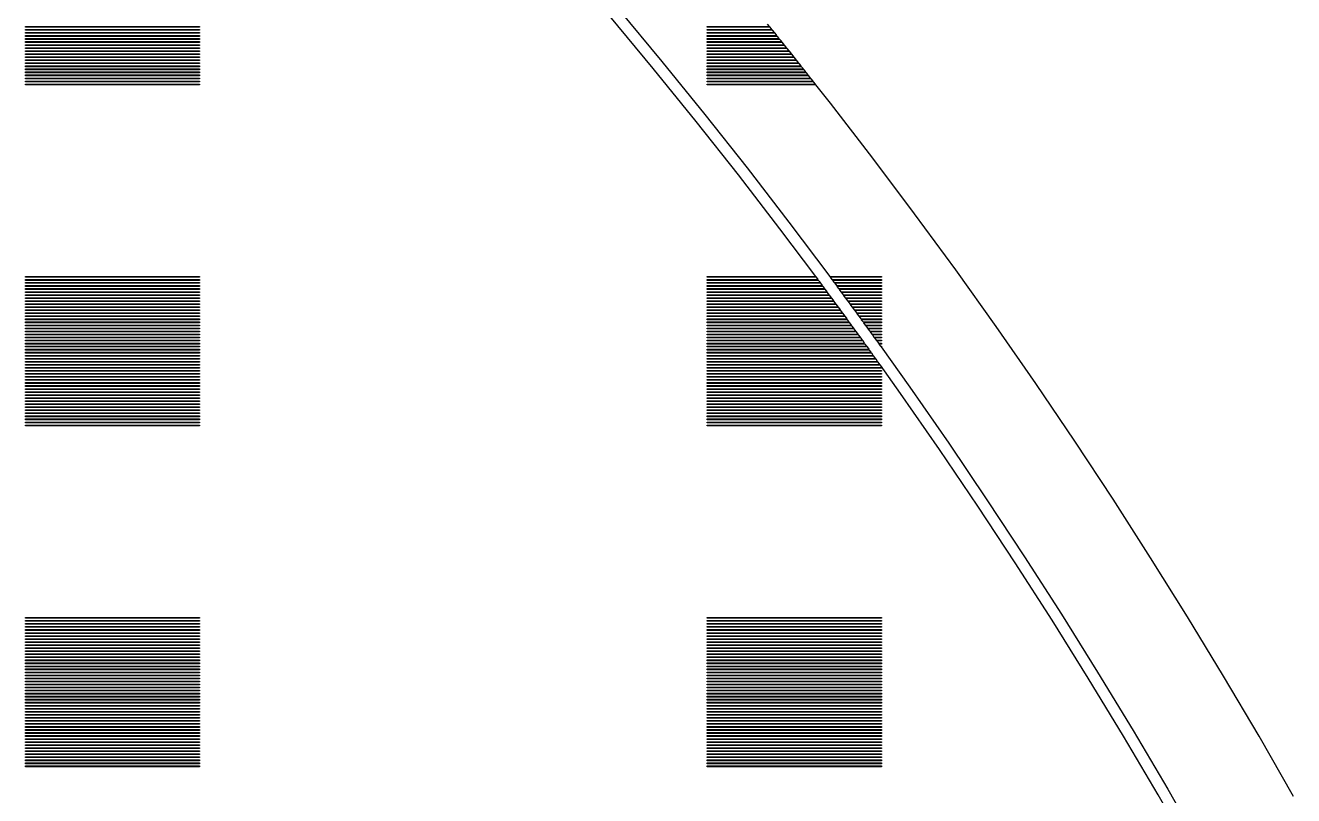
# Model space of a CAD drawing. Extents: x 40 to 187, y -3 to 150.
# Drawn here: x 159.88 to 177, y 111.34 to 121.74 of the extents above; entities that cross this region are included whole.
import ezdxf

# ---------------------------------------------------------------- set-up
doc = ezdxf.new("R2010")
doc.units = 0

msp = doc.modelspace()

# ---------------------------------------------------------------- linework, layer by layer
for p, q in [((167.886, 121.963), (168.475, 121.254)), ((159.884, 121.715), (159.884, 121.725)), ((159.884, 121.725), (162.235, 121.725)), ((162.235, 121.715), (159.884, 121.715)), ((162.235, 121.725), (162.235, 121.715)), ((168.359, 121.159), (167.771, 121.866)), ((169.087, 121.715), (169.087, 121.725)), ((169.087, 121.725), (169.927, 121.725)), ((169.935, 121.715), (169.087, 121.715)), ((169.927, 121.725), (169.902, 121.756)), ((169.96, 121.684), (169.935, 121.715)), ((159.884, 121.674), (159.884, 121.684)), ((159.884, 121.684), (162.235, 121.684)), ((162.235, 121.674), (159.884, 121.674)), ((159.884, 121.633), (159.884, 121.643)), ((159.884, 121.643), (162.235, 121.643)), ((162.235, 121.633), (159.884, 121.633)), ((159.884, 121.592), (159.884, 121.602)), ((159.884, 121.602), (162.235, 121.602)), ((162.235, 121.592), (159.884, 121.592)), ((159.884, 121.551), (159.884, 121.562)), ((159.884, 121.562), (162.235, 121.562)), ((162.235, 121.551), (159.884, 121.551)), ((162.235, 121.684), (162.235, 121.674)), ((162.235, 121.643), (162.235, 121.633)), ((162.235, 121.602), (162.235, 121.592)), ((162.235, 121.562), (162.235, 121.551)), ((169.087, 121.674), (169.087, 121.684)), ((169.087, 121.684), (169.96, 121.684)), ((169.969, 121.674), (169.087, 121.674)), ((169.087, 121.633), (169.087, 121.643)), ((169.087, 121.643), (169.993, 121.643)), ((170.002, 121.633), (169.087, 121.633)), ((169.087, 121.592), (169.087, 121.602)), ((169.087, 121.602), (170.027, 121.602)), ((170.035, 121.592), (169.087, 121.592)), ((169.087, 121.551), (169.087, 121.562)), ((169.087, 121.562), (170.06, 121.562)), ((170.068, 121.551), (169.087, 121.551)), ((169.993, 121.643), (169.969, 121.674)), ((170.027, 121.602), (170.002, 121.633)), ((170.06, 121.562), (170.035, 121.592)), ((170.093, 121.521), (170.068, 121.551)), ((159.884, 121.51), (159.884, 121.521)), ((159.884, 121.521), (162.235, 121.521)), ((162.235, 121.51), (159.884, 121.51)), ((159.884, 121.47), (159.884, 121.48)), ((159.884, 121.48), (162.235, 121.48)), ((162.235, 121.47), (159.884, 121.47)), ((159.884, 121.429), (159.884, 121.439)), ((159.884, 121.439), (162.235, 121.439)), ((162.235, 121.429), (159.884, 121.429)), ((159.884, 121.388), (159.884, 121.398)), ((159.884, 121.398), (162.235, 121.398)), ((162.235, 121.388), (159.884, 121.388)), ((162.235, 121.521), (162.235, 121.51)), ((162.235, 121.48), (162.235, 121.47)), ((162.235, 121.439), (162.235, 121.429)), ((162.235, 121.398), (162.235, 121.388)), ((169.087, 121.51), (169.087, 121.521)), ((169.087, 121.521), (170.093, 121.521)), ((170.101, 121.51), (169.087, 121.51)), ((169.087, 121.47), (169.087, 121.48)), ((169.087, 121.48), (170.126, 121.48)), ((170.134, 121.47), (169.087, 121.47)), ((169.087, 121.429), (169.087, 121.439)), ((169.087, 121.439), (170.159, 121.439)), ((170.167, 121.429), (169.087, 121.429)), ((169.087, 121.388), (169.087, 121.398)), ((169.087, 121.398), (170.192, 121.398)), ((170.2, 121.388), (169.087, 121.388)), ((170.126, 121.48), (170.101, 121.51)), ((170.159, 121.439), (170.134, 121.47)), ((170.192, 121.398), (170.167, 121.429)), ((170.224, 121.357), (170.2, 121.388)), ((159.884, 121.347), (159.884, 121.357)), ((159.884, 121.357), (162.235, 121.357)), ((162.235, 121.347), (159.884, 121.347)), ((159.884, 121.306), (159.884, 121.316)), ((159.884, 121.316), (162.235, 121.316)), ((162.235, 121.306), (159.884, 121.306)), ((159.884, 121.265), (159.884, 121.275)), ((159.884, 121.275), (162.235, 121.275)), ((162.235, 121.265), (159.884, 121.265)), ((159.884, 121.224), (159.884, 121.234)), ((159.884, 121.234), (162.235, 121.234)), ((162.235, 121.224), (159.884, 121.224)), ((162.235, 121.357), (162.235, 121.347)), ((162.235, 121.316), (162.235, 121.306)), ((162.235, 121.275), (162.235, 121.265)), ((162.235, 121.234), (162.235, 121.224)), ((168.475, 121.254), (169.055, 120.539)), ((169.087, 121.347), (169.087, 121.357)), ((169.087, 121.357), (170.224, 121.357)), ((170.232, 121.347), (169.087, 121.347)), ((169.087, 121.306), (169.087, 121.316)), ((169.087, 121.316), (170.256, 121.316)), ((170.264, 121.306), (169.087, 121.306)), ((169.087, 121.265), (169.087, 121.275)), ((169.087, 121.275), (170.289, 121.275)), ((170.297, 121.265), (169.087, 121.265)), ((169.087, 121.224), (169.087, 121.234)), ((169.087, 121.234), (170.321, 121.234)), ((170.329, 121.224), (169.087, 121.224)), ((170.256, 121.316), (170.232, 121.347)), ((170.289, 121.275), (170.264, 121.306)), ((170.321, 121.234), (170.297, 121.265)), ((170.353, 121.193), (170.329, 121.224)), ((159.884, 121.183), (159.884, 121.193)), ((159.884, 121.193), (162.235, 121.193)), ((162.235, 121.183), (159.884, 121.183)), ((159.884, 121.142), (159.884, 121.153)), ((159.884, 121.153), (162.235, 121.153)), ((162.235, 121.142), (159.884, 121.142)), ((159.884, 121.101), (159.884, 121.112)), ((159.884, 121.112), (162.235, 121.112)), ((162.235, 121.101), (159.884, 121.101)), ((159.884, 121.061), (159.884, 121.071)), ((159.884, 121.071), (162.235, 121.071)), ((162.235, 121.061), (159.884, 121.061)), ((159.884, 121.02), (159.884, 121.03)), ((159.884, 121.03), (162.235, 121.03)), ((162.235, 121.193), (162.235, 121.183)), ((162.235, 121.153), (162.235, 121.142)), ((162.235, 121.112), (162.235, 121.101)), ((162.235, 121.071), (162.235, 121.061)), ((162.235, 121.03), (162.235, 121.02)), ((168.938, 120.445), (168.359, 121.159)), ((169.087, 121.183), (169.087, 121.193)), ((169.087, 121.193), (170.353, 121.193)), ((170.361, 121.183), (169.087, 121.183)), ((169.087, 121.142), (169.087, 121.153)), ((169.087, 121.153), (170.386, 121.153)), ((170.394, 121.142), (169.087, 121.142)), ((169.087, 121.101), (169.087, 121.112)), ((169.087, 121.112), (170.418, 121.112)), ((170.426, 121.101), (169.087, 121.101)), ((169.087, 121.061), (169.087, 121.071)), ((169.087, 121.071), (170.45, 121.071)), ((170.458, 121.061), (169.087, 121.061)), ((169.087, 121.02), (169.087, 121.03)), ((169.087, 121.03), (170.483, 121.03)), ((170.386, 121.153), (170.361, 121.183)), ((170.418, 121.112), (170.394, 121.142)), ((170.45, 121.071), (170.426, 121.101)), ((170.483, 121.03), (170.458, 121.061)), ((162.235, 121.02), (159.884, 121.02)), ((159.884, 120.979), (159.884, 120.989)), ((159.884, 120.989), (162.235, 120.989)), ((162.235, 120.979), (159.884, 120.979)), ((159.884, 120.938), (159.884, 120.948)), ((159.884, 120.948), (162.235, 120.948)), ((162.235, 120.938), (159.884, 120.938)), ((162.235, 120.989), (162.235, 120.979)), ((162.235, 120.948), (162.235, 120.938)), ((170.491, 121.02), (169.087, 121.02)), ((169.087, 120.979), (169.087, 120.989)), ((169.087, 120.989), (170.515, 120.989)), ((170.523, 120.979), (169.087, 120.979)), ((169.087, 120.938), (169.087, 120.948)), ((169.087, 120.948), (170.547, 120.948)), ((170.555, 120.938), (169.087, 120.938)), ((170.515, 120.989), (170.491, 121.02)), ((170.547, 120.948), (170.523, 120.979)), ((170.749, 120.692), (170.555, 120.938)), ((171.322, 119.949), (170.749, 120.692)), ((169.055, 120.539), (169.626, 119.816)), ((169.508, 119.723), (168.938, 120.445)), ((171.886, 119.198), (171.322, 119.949)), ((170.069, 118.995), (169.508, 119.723)), ((169.626, 119.816), (170.188, 119.086)), ((172.441, 118.441), (171.886, 119.198)), ((170.553, 118.351), (170.069, 118.995)), ((170.188, 119.086), (170.741, 118.351)), ((159.884, 118.34), (159.884, 118.351)), ((159.884, 118.351), (162.235, 118.351)), ((162.235, 118.34), (159.884, 118.34)), ((159.884, 118.299), (159.884, 118.31)), ((159.884, 118.31), (162.235, 118.31)), ((162.235, 118.299), (159.884, 118.299)), ((162.235, 118.351), (162.235, 118.34)), ((162.235, 118.31), (162.235, 118.299)), ((169.087, 118.34), (169.087, 118.351)), ((169.087, 118.351), (170.553, 118.351)), ((170.561, 118.34), (169.087, 118.34)), ((169.087, 118.299), (169.087, 118.31)), ((169.087, 118.31), (170.584, 118.31)), ((170.591, 118.299), (169.087, 118.299)), ((170.584, 118.31), (170.561, 118.34)), ((170.614, 118.269), (170.591, 118.299)), ((170.741, 118.351), (171.439, 118.351)), ((171.439, 118.34), (170.748, 118.34)), ((170.748, 118.34), (170.771, 118.31)), ((170.771, 118.31), (171.439, 118.31)), ((171.439, 118.299), (170.778, 118.299)), ((170.778, 118.299), (170.801, 118.269)), ((171.439, 118.351), (171.439, 118.34)), ((171.439, 118.31), (171.439, 118.299)), ((172.986, 117.677), (172.441, 118.441)), ((159.884, 118.259), (159.884, 118.269)), ((159.884, 118.269), (162.235, 118.269)), ((162.235, 118.259), (159.884, 118.259)), ((159.884, 118.218), (159.884, 118.228)), ((159.884, 118.228), (162.235, 118.228)), ((162.235, 118.218), (159.884, 118.218)), ((159.884, 118.177), (159.884, 118.187)), ((159.884, 118.187), (162.235, 118.187)), ((162.235, 118.177), (159.884, 118.177)), ((159.884, 118.136), (159.884, 118.146)), ((159.884, 118.146), (162.235, 118.146)), ((162.235, 118.136), (159.884, 118.136)), ((162.235, 118.269), (162.235, 118.259)), ((162.235, 118.228), (162.235, 118.218)), ((162.235, 118.187), (162.235, 118.177)), ((162.235, 118.146), (162.235, 118.136)), ((169.087, 118.259), (169.087, 118.269)), ((169.087, 118.269), (170.614, 118.269)), ((170.622, 118.259), (169.087, 118.259)), ((169.087, 118.218), (169.087, 118.228)), ((169.087, 118.228), (170.645, 118.228)), ((170.652, 118.218), (169.087, 118.218)), ((169.087, 118.177), (169.087, 118.187)), ((169.087, 118.187), (170.675, 118.187)), ((170.682, 118.177), (169.087, 118.177)), ((169.087, 118.136), (169.087, 118.146)), ((169.087, 118.146), (170.704, 118.146)), ((170.712, 118.136), (169.087, 118.136)), ((170.645, 118.228), (170.622, 118.259)), ((170.675, 118.187), (170.652, 118.218)), ((170.704, 118.146), (170.682, 118.177)), ((170.734, 118.105), (170.712, 118.136)), ((170.801, 118.269), (171.439, 118.269)), ((171.439, 118.259), (170.808, 118.259)), ((170.808, 118.259), (170.831, 118.228)), ((170.831, 118.228), (171.439, 118.228)), ((171.439, 118.218), (170.838, 118.218)), ((170.838, 118.218), (170.86, 118.187)), ((170.86, 118.187), (171.439, 118.187)), ((171.439, 118.177), (170.868, 118.177)), ((170.868, 118.177), (170.89, 118.146)), ((170.89, 118.146), (171.439, 118.146)), ((171.439, 118.136), (170.898, 118.136)), ((170.898, 118.136), (170.92, 118.105)), ((171.439, 118.269), (171.439, 118.259)), ((171.439, 118.228), (171.439, 118.218)), ((171.439, 118.187), (171.439, 118.177)), ((171.439, 118.146), (171.439, 118.136)), ((159.884, 118.095), (159.884, 118.105)), ((159.884, 118.105), (162.235, 118.105)), ((162.235, 118.095), (159.884, 118.095)), ((159.884, 118.054), (159.884, 118.064)), ((159.884, 118.064), (162.235, 118.064)), ((162.235, 118.054), (159.884, 118.054)), ((159.884, 118.013), (159.884, 118.023)), ((159.884, 118.023), (162.235, 118.023)), ((162.235, 118.013), (159.884, 118.013)), ((159.884, 117.972), (159.884, 117.982)), ((159.884, 117.982), (162.235, 117.982)), ((162.235, 117.972), (159.884, 117.972)), ((162.235, 118.105), (162.235, 118.095)), ((162.235, 118.064), (162.235, 118.054)), ((162.235, 118.023), (162.235, 118.013)), ((162.235, 117.982), (162.235, 117.972)), ((169.087, 118.095), (169.087, 118.105)), ((169.087, 118.105), (170.734, 118.105)), ((170.742, 118.095), (169.087, 118.095)), ((169.087, 118.054), (169.087, 118.064)), ((169.087, 118.064), (170.764, 118.064)), ((170.772, 118.054), (169.087, 118.054)), ((169.087, 118.013), (169.087, 118.023)), ((169.087, 118.023), (170.794, 118.023)), ((170.802, 118.013), (169.087, 118.013)), ((169.087, 117.972), (169.087, 117.982)), ((169.087, 117.982), (170.824, 117.982)), ((170.832, 117.972), (169.087, 117.972)), ((170.764, 118.064), (170.742, 118.095)), ((170.794, 118.023), (170.772, 118.054)), ((170.824, 117.982), (170.802, 118.013)), ((170.854, 117.942), (170.832, 117.972)), ((170.92, 118.105), (171.439, 118.105)), ((171.439, 118.095), (170.928, 118.095)), ((170.928, 118.095), (170.95, 118.064)), ((170.95, 118.064), (171.439, 118.064)), ((171.439, 118.054), (170.958, 118.054)), ((170.958, 118.054), (170.98, 118.023)), ((170.98, 118.023), (171.439, 118.023)), ((171.439, 118.013), (170.988, 118.013)), ((170.988, 118.013), (171.01, 117.982)), ((171.01, 117.982), (171.439, 117.982)), ((171.439, 117.972), (171.018, 117.972)), ((171.018, 117.972), (171.04, 117.942)), ((171.439, 118.105), (171.439, 118.095)), ((171.439, 118.064), (171.439, 118.054)), ((171.439, 118.023), (171.439, 118.013)), ((171.439, 117.982), (171.439, 117.972)), ((159.884, 117.931), (159.884, 117.942)), ((159.884, 117.942), (162.235, 117.942)), ((162.235, 117.931), (159.884, 117.931)), ((159.884, 117.89), (159.884, 117.901)), ((159.884, 117.901), (162.235, 117.901)), ((162.235, 117.89), (159.884, 117.89)), ((159.884, 117.85), (159.884, 117.86)), ((159.884, 117.86), (162.235, 117.86)), ((162.235, 117.85), (159.884, 117.85)), ((159.884, 117.809), (159.884, 117.819)), ((159.884, 117.819), (162.235, 117.819)), ((162.235, 117.809), (159.884, 117.809)), ((159.884, 117.768), (159.884, 117.778)), ((159.884, 117.778), (162.235, 117.778)), ((162.235, 117.942), (162.235, 117.931)), ((162.235, 117.901), (162.235, 117.89)), ((162.235, 117.86), (162.235, 117.85)), ((162.235, 117.819), (162.235, 117.809)), ((162.235, 117.778), (162.235, 117.768)), ((169.087, 117.931), (169.087, 117.942)), ((169.087, 117.942), (170.854, 117.942)), ((170.862, 117.931), (169.087, 117.931)), ((169.087, 117.89), (169.087, 117.901)), ((169.087, 117.901), (170.884, 117.901)), ((170.892, 117.89), (169.087, 117.89)), ((169.087, 117.85), (169.087, 117.86)), ((169.087, 117.86), (170.914, 117.86)), ((170.922, 117.85), (169.087, 117.85)), ((169.087, 117.809), (169.087, 117.819)), ((169.087, 117.819), (170.944, 117.819)), ((170.952, 117.809), (169.087, 117.809)), ((169.087, 117.768), (169.087, 117.778)), ((169.087, 117.778), (170.974, 117.778)), ((170.884, 117.901), (170.862, 117.931)), ((170.914, 117.86), (170.892, 117.89)), ((170.944, 117.819), (170.922, 117.85)), ((170.974, 117.778), (170.952, 117.809)), ((171.04, 117.942), (171.439, 117.942)), ((171.439, 117.931), (171.048, 117.931)), ((171.048, 117.931), (171.07, 117.901)), ((171.07, 117.901), (171.439, 117.901)), ((171.439, 117.89), (171.078, 117.89)), ((171.078, 117.89), (171.1, 117.86)), ((171.1, 117.86), (171.439, 117.86)), ((171.439, 117.85), (171.108, 117.85)), ((171.108, 117.85), (171.13, 117.819)), ((171.13, 117.819), (171.439, 117.819)), ((171.439, 117.809), (171.137, 117.809)), ((171.137, 117.809), (171.16, 117.778)), ((171.16, 117.778), (171.439, 117.778)), ((171.439, 117.942), (171.439, 117.931)), ((171.439, 117.901), (171.439, 117.89)), ((171.439, 117.86), (171.439, 117.85)), ((171.439, 117.819), (171.439, 117.809)), ((171.439, 117.778), (171.439, 117.768)), ((162.235, 117.768), (159.884, 117.768)), ((159.884, 117.727), (159.884, 117.737)), ((159.884, 117.737), (162.235, 117.737)), ((162.235, 117.727), (159.884, 117.727)), ((159.884, 117.686), (159.884, 117.696)), ((159.884, 117.696), (162.235, 117.696)), ((162.235, 117.686), (159.884, 117.686)), ((159.884, 117.645), (159.884, 117.655)), ((159.884, 117.655), (162.235, 117.655)), ((162.235, 117.645), (159.884, 117.645)), ((159.884, 117.604), (159.884, 117.614)), ((159.884, 117.614), (162.235, 117.614)), ((162.235, 117.604), (159.884, 117.604)), ((162.235, 117.737), (162.235, 117.727)), ((162.235, 117.696), (162.235, 117.686)), ((162.235, 117.655), (162.235, 117.645)), ((162.235, 117.614), (162.235, 117.604)), ((170.982, 117.768), (169.087, 117.768)), ((169.087, 117.727), (169.087, 117.737)), ((169.087, 117.737), (171.004, 117.737)), ((171.011, 117.727), (169.087, 117.727)), ((169.087, 117.686), (169.087, 117.696)), ((169.087, 117.696), (171.034, 117.696)), ((171.041, 117.686), (169.087, 117.686)), ((169.087, 117.645), (169.087, 117.655)), ((169.087, 117.655), (171.064, 117.655)), ((171.071, 117.645), (169.087, 117.645)), ((169.087, 117.604), (169.087, 117.614)), ((169.087, 117.614), (171.094, 117.614)), ((171.101, 117.604), (169.087, 117.604)), ((171.004, 117.737), (170.982, 117.768)), ((171.034, 117.696), (171.011, 117.727)), ((171.064, 117.655), (171.041, 117.686)), ((171.094, 117.614), (171.071, 117.645)), ((171.124, 117.573), (171.101, 117.604)), ((171.439, 117.768), (171.167, 117.768)), ((171.167, 117.768), (171.19, 117.737)), ((171.19, 117.737), (171.439, 117.737)), ((171.439, 117.727), (171.197, 117.727)), ((171.197, 117.727), (171.22, 117.696)), ((171.22, 117.696), (171.439, 117.696)), ((171.439, 117.686), (171.227, 117.686)), ((171.227, 117.686), (171.25, 117.655)), ((171.25, 117.655), (171.439, 117.655)), ((171.439, 117.645), (171.257, 117.645)), ((171.257, 117.645), (171.28, 117.614)), ((171.28, 117.614), (171.439, 117.614)), ((171.439, 117.604), (171.287, 117.604)), ((171.287, 117.604), (171.309, 117.573)), ((171.439, 117.737), (171.439, 117.727)), ((171.439, 117.696), (171.439, 117.686)), ((171.439, 117.655), (171.439, 117.645)), ((171.439, 117.614), (171.439, 117.604)), ((173.522, 116.906), (172.986, 117.677)), ((159.884, 117.563), (159.884, 117.573)), ((159.884, 117.573), (162.235, 117.573)), ((162.235, 117.563), (159.884, 117.563)), ((159.884, 117.522), (159.884, 117.533)), ((159.884, 117.533), (162.235, 117.533)), ((162.235, 117.522), (159.884, 117.522)), ((159.884, 117.481), (159.884, 117.492)), ((159.884, 117.492), (162.235, 117.492)), ((162.235, 117.481), (159.884, 117.481)), ((159.884, 117.44), (159.884, 117.451)), ((159.884, 117.451), (162.235, 117.451)), ((162.235, 117.44), (159.884, 117.44)), ((162.235, 117.573), (162.235, 117.563)), ((162.235, 117.533), (162.235, 117.522)), ((162.235, 117.492), (162.235, 117.481)), ((162.235, 117.451), (162.235, 117.44)), ((169.087, 117.563), (169.087, 117.573)), ((169.087, 117.573), (171.124, 117.573)), ((171.131, 117.563), (169.087, 117.563)), ((169.087, 117.522), (169.087, 117.533)), ((169.087, 117.533), (171.154, 117.533)), ((171.161, 117.522), (169.087, 117.522)), ((169.087, 117.481), (169.087, 117.492)), ((169.087, 117.492), (171.183, 117.492)), ((171.19, 117.481), (169.087, 117.481)), ((169.087, 117.44), (169.087, 117.451)), ((169.087, 117.451), (171.212, 117.451)), ((171.22, 117.44), (169.087, 117.44)), ((171.154, 117.533), (171.131, 117.563)), ((171.164, 117.518), (171.161, 117.522)), ((171.183, 117.492), (171.164, 117.518)), ((171.212, 117.451), (171.19, 117.481)), ((171.242, 117.41), (171.22, 117.44)), ((171.309, 117.573), (171.439, 117.573)), ((171.439, 117.563), (171.316, 117.563)), ((171.316, 117.563), (171.338, 117.533)), ((171.338, 117.533), (171.439, 117.533)), ((171.439, 117.522), (171.346, 117.522)), ((171.346, 117.522), (171.367, 117.492)), ((171.367, 117.492), (171.439, 117.492)), ((171.439, 117.481), (171.375, 117.481)), ((171.375, 117.481), (171.397, 117.451)), ((171.397, 117.451), (171.439, 117.451)), ((171.439, 117.44), (171.404, 117.44)), ((171.404, 117.44), (171.426, 117.41)), ((171.439, 117.573), (171.439, 117.563)), ((171.439, 117.533), (171.439, 117.522)), ((171.439, 117.492), (171.439, 117.481)), ((171.439, 117.451), (171.439, 117.44)), ((159.884, 117.4), (159.884, 117.41)), ((159.884, 117.41), (162.235, 117.41)), ((162.235, 117.4), (159.884, 117.4)), ((159.884, 117.359), (159.884, 117.369)), ((159.884, 117.369), (162.235, 117.369)), ((162.235, 117.359), (159.884, 117.359)), ((159.884, 117.318), (159.884, 117.328)), ((159.884, 117.328), (162.235, 117.328)), ((162.235, 117.318), (159.884, 117.318)), ((159.884, 117.277), (159.884, 117.287)), ((159.884, 117.287), (162.235, 117.287)), ((162.235, 117.277), (159.884, 117.277)), ((162.235, 117.41), (162.235, 117.4)), ((162.235, 117.369), (162.235, 117.359)), ((162.235, 117.328), (162.235, 117.318)), ((162.235, 117.287), (162.235, 117.277)), ((169.087, 117.4), (169.087, 117.41)), ((169.087, 117.41), (171.242, 117.41)), ((171.249, 117.4), (169.087, 117.4)), ((169.087, 117.359), (169.087, 117.369)), ((169.087, 117.369), (171.271, 117.369)), ((171.278, 117.359), (169.087, 117.359)), ((169.087, 117.318), (169.087, 117.328)), ((169.087, 117.328), (171.3, 117.328)), ((171.307, 117.318), (169.087, 117.318)), ((169.087, 117.277), (169.087, 117.287)), ((169.087, 117.287), (171.329, 117.287)), ((171.336, 117.277), (169.087, 117.277)), ((171.271, 117.369), (171.249, 117.4)), ((171.3, 117.328), (171.278, 117.359)), ((171.329, 117.287), (171.307, 117.318)), ((171.358, 117.246), (171.336, 117.277)), ((171.426, 117.41), (171.439, 117.41)), ((171.439, 117.4), (171.433, 117.4)), ((171.433, 117.4), (171.821, 116.856)), ((171.439, 117.41), (171.439, 117.4)), ((159.884, 117.236), (159.884, 117.246)), ((159.884, 117.246), (162.235, 117.246)), ((162.235, 117.236), (159.884, 117.236)), ((159.884, 117.195), (159.884, 117.205)), ((159.884, 117.205), (162.235, 117.205)), ((162.235, 117.195), (159.884, 117.195)), ((159.884, 117.154), (159.884, 117.164)), ((159.884, 117.164), (162.235, 117.164)), ((162.235, 117.154), (159.884, 117.154)), ((159.884, 117.113), (159.884, 117.123)), ((159.884, 117.123), (162.235, 117.123)), ((162.235, 117.113), (159.884, 117.113)), ((162.235, 117.246), (162.235, 117.236)), ((162.235, 117.205), (162.235, 117.195)), ((162.235, 117.164), (162.235, 117.154)), ((162.235, 117.123), (162.235, 117.113)), ((169.087, 117.236), (169.087, 117.246)), ((169.087, 117.246), (171.358, 117.246)), ((171.366, 117.236), (169.087, 117.236)), ((169.087, 117.195), (169.087, 117.205)), ((169.087, 117.205), (171.387, 117.205)), ((171.395, 117.195), (169.087, 117.195)), ((169.087, 117.154), (169.087, 117.164)), ((169.087, 117.164), (171.417, 117.164)), ((171.424, 117.154), (169.087, 117.154)), ((169.087, 117.113), (169.087, 117.123)), ((169.087, 117.123), (171.439, 117.123)), ((171.439, 117.113), (169.087, 117.113)), ((171.387, 117.205), (171.366, 117.236)), ((171.417, 117.164), (171.395, 117.195)), ((171.698, 116.77), (171.424, 117.154)), ((171.439, 117.123), (171.439, 117.113)), ((159.884, 117.072), (159.884, 117.083)), ((159.884, 117.083), (162.235, 117.083)), ((162.235, 117.072), (159.884, 117.072)), ((159.884, 117.031), (159.884, 117.042)), ((159.884, 117.042), (162.235, 117.042)), ((162.235, 117.031), (159.884, 117.031)), ((159.884, 116.991), (159.884, 117.001)), ((159.884, 117.001), (162.235, 117.001)), ((162.235, 116.991), (159.884, 116.991)), ((159.884, 116.95), (159.884, 116.96)), ((159.884, 116.96), (162.235, 116.96)), ((162.235, 116.95), (159.884, 116.95)), ((159.884, 116.909), (159.884, 116.919)), ((159.884, 116.919), (162.235, 116.919)), ((162.235, 117.083), (162.235, 117.072)), ((162.235, 117.042), (162.235, 117.031)), ((162.235, 117.001), (162.235, 116.991)), ((162.235, 116.96), (162.235, 116.95)), ((162.235, 116.919), (162.235, 116.909)), ((169.087, 117.072), (169.087, 117.083)), ((169.087, 117.083), (171.439, 117.083)), ((171.439, 117.072), (169.087, 117.072)), ((169.087, 117.031), (169.087, 117.042)), ((169.087, 117.042), (171.439, 117.042)), ((171.439, 117.031), (169.087, 117.031)), ((169.087, 116.991), (169.087, 117.001)), ((169.087, 117.001), (171.439, 117.001)), ((171.439, 116.991), (169.087, 116.991)), ((169.087, 116.95), (169.087, 116.96)), ((169.087, 116.96), (171.439, 116.96)), ((171.439, 116.95), (169.087, 116.95)), ((169.087, 116.909), (169.087, 116.919)), ((169.087, 116.919), (171.439, 116.919)), ((171.439, 117.083), (171.439, 117.072)), ((171.439, 117.042), (171.439, 117.031)), ((171.439, 117.001), (171.439, 116.991)), ((171.439, 116.96), (171.439, 116.95)), ((171.439, 116.919), (171.439, 116.909)), ((162.235, 116.909), (159.884, 116.909)), ((159.884, 116.868), (159.884, 116.878)), ((159.884, 116.878), (162.235, 116.878)), ((162.235, 116.868), (159.884, 116.868)), ((159.884, 116.827), (159.884, 116.837)), ((159.884, 116.837), (162.235, 116.837)), ((162.235, 116.827), (159.884, 116.827)), ((159.884, 116.786), (159.884, 116.796)), ((159.884, 116.796), (162.235, 116.796)), ((162.235, 116.786), (159.884, 116.786)), ((159.884, 116.745), (159.884, 116.755)), ((159.884, 116.755), (162.235, 116.755)), ((162.235, 116.745), (159.884, 116.745)), ((162.235, 116.878), (162.235, 116.868)), ((162.235, 116.837), (162.235, 116.827)), ((162.235, 116.796), (162.235, 116.786)), ((162.235, 116.755), (162.235, 116.745)), ((171.439, 116.909), (169.087, 116.909)), ((169.087, 116.868), (169.087, 116.878)), ((169.087, 116.878), (171.439, 116.878)), ((171.439, 116.868), (169.087, 116.868)), ((169.087, 116.827), (169.087, 116.837)), ((169.087, 116.837), (171.439, 116.837)), ((171.439, 116.827), (169.087, 116.827)), ((169.087, 116.786), (169.087, 116.796)), ((169.087, 116.796), (171.439, 116.796)), ((171.439, 116.786), (169.087, 116.786)), ((169.087, 116.745), (169.087, 116.755)), ((169.087, 116.755), (171.439, 116.755)), ((171.439, 116.745), (169.087, 116.745)), ((171.439, 116.878), (171.439, 116.868)), ((171.439, 116.837), (171.439, 116.827)), ((171.439, 116.796), (171.439, 116.786)), ((171.439, 116.755), (171.439, 116.745)), ((172.223, 116.015), (171.698, 116.77)), ((171.821, 116.856), (172.347, 116.1)), ((174.048, 116.128), (173.522, 116.906)), ((159.884, 116.704), (159.884, 116.714)), ((159.884, 116.714), (162.235, 116.714)), ((162.235, 116.704), (159.884, 116.704)), ((159.884, 116.663), (159.884, 116.674)), ((159.884, 116.674), (162.235, 116.674)), ((162.235, 116.663), (159.884, 116.663)), ((159.884, 116.622), (159.884, 116.633)), ((159.884, 116.633), (162.235, 116.633)), ((162.235, 116.622), (159.884, 116.622)), ((159.884, 116.582), (159.884, 116.592)), ((159.884, 116.592), (162.235, 116.592)), ((162.235, 116.582), (159.884, 116.582)), ((162.235, 116.714), (162.235, 116.704)), ((162.235, 116.674), (162.235, 116.663)), ((162.235, 116.633), (162.235, 116.622)), ((162.235, 116.592), (162.235, 116.582)), ((169.087, 116.704), (169.087, 116.714)), ((169.087, 116.714), (171.439, 116.714)), ((171.439, 116.704), (169.087, 116.704)), ((169.087, 116.663), (169.087, 116.674)), ((169.087, 116.674), (171.439, 116.674)), ((171.439, 116.663), (169.087, 116.663)), ((169.087, 116.622), (169.087, 116.633)), ((169.087, 116.633), (171.439, 116.633)), ((171.439, 116.622), (169.087, 116.622)), ((169.087, 116.582), (169.087, 116.592)), ((169.087, 116.592), (171.439, 116.592)), ((171.439, 116.582), (169.087, 116.582)), ((171.439, 116.714), (171.439, 116.704)), ((171.439, 116.674), (171.439, 116.663)), ((171.439, 116.633), (171.439, 116.622)), ((171.439, 116.592), (171.439, 116.582)), ((159.884, 116.541), (159.884, 116.551)), ((159.884, 116.551), (162.235, 116.551)), ((162.235, 116.541), (159.884, 116.541)), ((159.884, 116.5), (159.884, 116.51)), ((159.884, 116.51), (162.235, 116.51)), ((162.235, 116.5), (159.884, 116.5)), ((159.884, 116.459), (159.884, 116.469)), ((159.884, 116.469), (162.235, 116.469)), ((162.235, 116.459), (159.884, 116.459)), ((159.884, 116.418), (159.884, 116.428)), ((159.884, 116.428), (162.235, 116.428)), ((162.235, 116.418), (159.884, 116.418)), ((162.235, 116.551), (162.235, 116.541)), ((162.235, 116.51), (162.235, 116.5)), ((162.235, 116.469), (162.235, 116.459)), ((162.235, 116.428), (162.235, 116.418)), ((169.087, 116.541), (169.087, 116.551)), ((169.087, 116.551), (171.439, 116.551)), ((171.439, 116.541), (169.087, 116.541)), ((169.087, 116.5), (169.087, 116.51)), ((169.087, 116.51), (171.439, 116.51)), ((171.439, 116.5), (169.087, 116.5)), ((169.087, 116.459), (169.087, 116.469)), ((169.087, 116.469), (171.439, 116.469)), ((171.439, 116.459), (169.087, 116.459)), ((169.087, 116.418), (169.087, 116.428)), ((169.087, 116.428), (171.439, 116.428)), ((171.439, 116.418), (169.087, 116.418)), ((171.439, 116.551), (171.439, 116.541)), ((171.439, 116.51), (171.439, 116.5)), ((171.439, 116.469), (171.439, 116.459)), ((171.439, 116.428), (171.439, 116.418)), ((159.884, 116.377), (159.884, 116.387)), ((159.884, 116.387), (162.235, 116.387)), ((162.235, 116.377), (159.884, 116.377)), ((159.884, 116.336), (159.884, 116.346)), ((159.884, 116.346), (162.235, 116.346)), ((162.235, 116.336), (159.884, 116.336)), ((162.235, 116.387), (162.235, 116.377)), ((162.235, 116.346), (162.235, 116.336)), ((169.087, 116.377), (169.087, 116.387)), ((169.087, 116.387), (171.439, 116.387)), ((171.439, 116.377), (169.087, 116.377)), ((169.087, 116.336), (169.087, 116.346)), ((169.087, 116.346), (171.439, 116.346)), ((171.439, 116.336), (169.087, 116.336)), ((171.439, 116.387), (171.439, 116.377)), ((171.439, 116.346), (171.439, 116.336)), ((172.347, 116.1), (172.863, 115.337)), ((174.565, 115.345), (174.048, 116.128)), ((172.739, 115.253), (172.223, 116.015)), ((173.245, 114.486), (172.739, 115.253)), ((172.863, 115.337), (173.371, 114.567)), ((175.072, 114.555), (174.565, 115.345)), ((173.371, 114.567), (173.868, 113.792)), ((175.569, 113.758), (175.072, 114.555)), ((173.741, 113.712), (173.245, 114.486)), ((159.884, 113.739), (159.884, 113.749)), ((159.884, 113.749), (162.235, 113.749)), ((162.235, 113.739), (159.884, 113.739)), ((159.884, 113.698), (159.884, 113.708)), ((159.884, 113.708), (162.235, 113.708)), ((162.235, 113.698), (159.884, 113.698)), ((159.884, 113.657), (159.884, 113.667)), ((159.884, 113.667), (162.235, 113.667)), ((162.235, 113.749), (162.235, 113.739)), ((162.235, 113.708), (162.235, 113.698)), ((162.235, 113.667), (162.235, 113.657)), ((169.087, 113.739), (169.087, 113.749)), ((169.087, 113.749), (171.439, 113.749)), ((171.439, 113.739), (169.087, 113.739)), ((169.087, 113.698), (169.087, 113.708)), ((169.087, 113.708), (171.439, 113.708)), ((171.439, 113.698), (169.087, 113.698)), ((169.087, 113.657), (169.087, 113.667)), ((169.087, 113.667), (171.439, 113.667)), ((171.439, 113.749), (171.439, 113.739)), ((171.439, 113.708), (171.439, 113.698)), ((171.439, 113.667), (171.439, 113.657)), ((174.229, 112.932), (173.741, 113.712)), ((173.868, 113.792), (174.356, 113.011)), ((176.057, 112.956), (175.569, 113.758)), ((162.235, 113.657), (159.884, 113.657)), ((159.884, 113.616), (159.884, 113.626)), ((159.884, 113.626), (162.235, 113.626)), ((162.235, 113.616), (159.884, 113.616)), ((159.884, 113.575), (159.884, 113.585)), ((159.884, 113.585), (162.235, 113.585)), ((162.235, 113.575), (159.884, 113.575)), ((159.884, 113.534), (159.884, 113.544)), ((159.884, 113.544), (162.235, 113.544)), ((162.235, 113.534), (159.884, 113.534)), ((159.884, 113.493), (159.884, 113.503)), ((159.884, 113.503), (162.235, 113.503)), ((162.235, 113.493), (159.884, 113.493)), ((162.235, 113.626), (162.235, 113.616)), ((162.235, 113.585), (162.235, 113.575)), ((162.235, 113.544), (162.235, 113.534)), ((162.235, 113.503), (162.235, 113.493)), ((171.439, 113.657), (169.087, 113.657)), ((169.087, 113.616), (169.087, 113.626)), ((169.087, 113.626), (171.439, 113.626)), ((171.439, 113.616), (169.087, 113.616)), ((169.087, 113.575), (169.087, 113.585)), ((169.087, 113.585), (171.439, 113.585)), ((171.439, 113.575), (169.087, 113.575)), ((169.087, 113.534), (169.087, 113.544)), ((169.087, 113.544), (171.439, 113.544)), ((171.439, 113.534), (169.087, 113.534)), ((169.087, 113.493), (169.087, 113.503)), ((169.087, 113.503), (171.439, 113.503)), ((171.439, 113.493), (169.087, 113.493)), ((171.439, 113.626), (171.439, 113.616)), ((171.439, 113.585), (171.439, 113.575)), ((171.439, 113.544), (171.439, 113.534)), ((171.439, 113.503), (171.439, 113.493)), ((159.884, 113.452), (159.884, 113.463)), ((159.884, 113.463), (162.235, 113.463)), ((162.235, 113.452), (159.884, 113.452)), ((159.884, 113.411), (159.884, 113.422)), ((159.884, 113.422), (162.235, 113.422)), ((162.235, 113.411), (159.884, 113.411)), ((159.884, 113.371), (159.884, 113.381)), ((159.884, 113.381), (162.235, 113.381)), ((162.235, 113.371), (159.884, 113.371)), ((159.884, 113.33), (159.884, 113.34)), ((159.884, 113.34), (162.235, 113.34)), ((162.235, 113.33), (159.884, 113.33)), ((162.235, 113.463), (162.235, 113.452)), ((162.235, 113.422), (162.235, 113.411)), ((162.235, 113.381), (162.235, 113.371)), ((162.235, 113.34), (162.235, 113.33)), ((169.087, 113.452), (169.087, 113.463)), ((169.087, 113.463), (171.439, 113.463)), ((171.439, 113.452), (169.087, 113.452)), ((169.087, 113.411), (169.087, 113.422)), ((169.087, 113.422), (171.439, 113.422)), ((171.439, 113.411), (169.087, 113.411)), ((169.087, 113.371), (169.087, 113.381)), ((169.087, 113.381), (171.439, 113.381)), ((171.439, 113.371), (169.087, 113.371)), ((169.087, 113.33), (169.087, 113.34)), ((169.087, 113.34), (171.439, 113.34)), ((171.439, 113.33), (169.087, 113.33)), ((171.439, 113.463), (171.439, 113.452)), ((171.439, 113.422), (171.439, 113.411)), ((171.439, 113.381), (171.439, 113.371)), ((171.439, 113.34), (171.439, 113.33)), ((159.884, 113.289), (159.884, 113.299)), ((159.884, 113.299), (162.235, 113.299)), ((162.235, 113.289), (159.884, 113.289)), ((159.884, 113.248), (159.884, 113.258)), ((159.884, 113.258), (162.235, 113.258)), ((162.235, 113.248), (159.884, 113.248)), ((159.884, 113.207), (159.884, 113.217)), ((159.884, 113.217), (162.235, 113.217)), ((162.235, 113.207), (159.884, 113.207)), ((159.884, 113.166), (159.884, 113.176)), ((159.884, 113.176), (162.235, 113.176)), ((162.235, 113.166), (159.884, 113.166)), ((162.235, 113.299), (162.235, 113.289)), ((162.235, 113.258), (162.235, 113.248)), ((162.235, 113.217), (162.235, 113.207)), ((162.235, 113.176), (162.235, 113.166)), ((169.087, 113.289), (169.087, 113.299)), ((169.087, 113.299), (171.439, 113.299)), ((171.439, 113.289), (169.087, 113.289)), ((169.087, 113.248), (169.087, 113.258)), ((169.087, 113.258), (171.439, 113.258)), ((171.439, 113.248), (169.087, 113.248)), ((169.087, 113.207), (169.087, 113.217)), ((169.087, 113.217), (171.439, 113.217)), ((171.439, 113.207), (169.087, 113.207)), ((169.087, 113.166), (169.087, 113.176)), ((169.087, 113.176), (171.439, 113.176)), ((171.439, 113.166), (169.087, 113.166)), ((171.439, 113.299), (171.439, 113.289)), ((171.439, 113.258), (171.439, 113.248)), ((171.439, 113.217), (171.439, 113.207)), ((171.439, 113.176), (171.439, 113.166)), ((159.884, 113.125), (159.884, 113.135)), ((159.884, 113.135), (162.235, 113.135)), ((162.235, 113.125), (159.884, 113.125)), ((159.884, 113.084), (159.884, 113.094)), ((159.884, 113.094), (162.235, 113.094)), ((162.235, 113.084), (159.884, 113.084)), ((159.884, 113.043), (159.884, 113.054)), ((159.884, 113.054), (162.235, 113.054)), ((162.235, 113.043), (159.884, 113.043)), ((159.884, 113.002), (159.884, 113.013)), ((159.884, 113.013), (162.235, 113.013)), ((162.235, 113.002), (159.884, 113.002)), ((162.235, 113.135), (162.235, 113.125)), ((162.235, 113.094), (162.235, 113.084)), ((162.235, 113.054), (162.235, 113.043)), ((162.235, 113.013), (162.235, 113.002)), ((169.087, 113.125), (169.087, 113.135)), ((169.087, 113.135), (171.439, 113.135)), ((171.439, 113.125), (169.087, 113.125)), ((169.087, 113.084), (169.087, 113.094)), ((169.087, 113.094), (171.439, 113.094)), ((171.439, 113.084), (169.087, 113.084)), ((169.087, 113.043), (169.087, 113.054)), ((169.087, 113.054), (171.439, 113.054)), ((171.439, 113.043), (169.087, 113.043)), ((169.087, 113.002), (169.087, 113.013)), ((169.087, 113.013), (171.439, 113.013)), ((171.439, 113.002), (169.087, 113.002)), ((171.439, 113.135), (171.439, 113.125)), ((171.439, 113.094), (171.439, 113.084)), ((171.439, 113.054), (171.439, 113.043)), ((171.439, 113.013), (171.439, 113.002)), ((174.356, 113.011), (174.835, 112.223)), ((159.884, 112.962), (159.884, 112.972)), ((159.884, 112.972), (162.235, 112.972)), ((162.235, 112.962), (159.884, 112.962)), ((159.884, 112.921), (159.884, 112.931)), ((159.884, 112.931), (162.235, 112.931)), ((162.235, 112.921), (159.884, 112.921)), ((159.884, 112.88), (159.884, 112.89)), ((159.884, 112.89), (162.235, 112.89)), ((162.235, 112.88), (159.884, 112.88)), ((159.884, 112.839), (159.884, 112.849)), ((159.884, 112.849), (162.235, 112.849)), ((162.235, 112.839), (159.884, 112.839)), ((159.884, 112.798), (159.884, 112.808)), ((159.884, 112.808), (162.235, 112.808)), ((162.235, 112.972), (162.235, 112.962)), ((162.235, 112.931), (162.235, 112.921)), ((162.235, 112.89), (162.235, 112.88)), ((162.235, 112.849), (162.235, 112.839)), ((162.235, 112.808), (162.235, 112.798)), ((169.087, 112.962), (169.087, 112.972)), ((169.087, 112.972), (171.439, 112.972)), ((171.439, 112.962), (169.087, 112.962)), ((169.087, 112.921), (169.087, 112.931)), ((169.087, 112.931), (171.439, 112.931)), ((171.439, 112.921), (169.087, 112.921)), ((169.087, 112.88), (169.087, 112.89)), ((169.087, 112.89), (171.439, 112.89)), ((171.439, 112.88), (169.087, 112.88)), ((169.087, 112.839), (169.087, 112.849)), ((169.087, 112.849), (171.439, 112.849)), ((171.439, 112.839), (169.087, 112.839)), ((169.087, 112.798), (169.087, 112.808)), ((169.087, 112.808), (171.439, 112.808)), ((171.439, 112.972), (171.439, 112.962)), ((171.439, 112.931), (171.439, 112.921)), ((171.439, 112.89), (171.439, 112.88)), ((171.439, 112.849), (171.439, 112.839)), ((171.439, 112.808), (171.439, 112.798)), ((174.706, 112.146), (174.229, 112.932)), ((176.535, 112.148), (176.057, 112.956)), ((162.235, 112.798), (159.884, 112.798)), ((159.884, 112.757), (159.884, 112.767)), ((159.884, 112.767), (162.235, 112.767)), ((162.235, 112.757), (159.884, 112.757)), ((159.884, 112.716), (159.884, 112.726)), ((159.884, 112.726), (162.235, 112.726)), ((162.235, 112.716), (159.884, 112.716)), ((159.884, 112.675), (159.884, 112.685)), ((159.884, 112.685), (162.235, 112.685)), ((162.235, 112.675), (159.884, 112.675)), ((159.884, 112.634), (159.884, 112.645)), ((159.884, 112.645), (162.235, 112.645)), ((162.235, 112.767), (162.235, 112.757)), ((162.235, 112.726), (162.235, 112.716)), ((162.235, 112.685), (162.235, 112.675)), ((162.235, 112.645), (162.235, 112.634)), ((171.439, 112.798), (169.087, 112.798)), ((169.087, 112.757), (169.087, 112.767)), ((169.087, 112.767), (171.439, 112.767)), ((171.439, 112.757), (169.087, 112.757)), ((169.087, 112.716), (169.087, 112.726)), ((169.087, 112.726), (171.439, 112.726)), ((171.439, 112.716), (169.087, 112.716)), ((169.087, 112.675), (169.087, 112.685)), ((169.087, 112.685), (171.439, 112.685)), ((171.439, 112.675), (169.087, 112.675)), ((169.087, 112.634), (169.087, 112.645)), ((169.087, 112.645), (171.439, 112.645)), ((171.439, 112.767), (171.439, 112.757)), ((171.439, 112.726), (171.439, 112.716)), ((171.439, 112.685), (171.439, 112.675)), ((171.439, 112.645), (171.439, 112.634)), ((162.235, 112.634), (159.884, 112.634)), ((159.884, 112.593), (159.884, 112.604)), ((159.884, 112.604), (162.235, 112.604)), ((162.235, 112.593), (159.884, 112.593)), ((159.884, 112.552), (159.884, 112.563)), ((159.884, 112.563), (162.235, 112.563)), ((162.235, 112.552), (159.884, 112.552)), ((159.884, 112.512), (159.884, 112.522)), ((159.884, 112.522), (162.235, 112.522)), ((162.235, 112.512), (159.884, 112.512)), ((159.884, 112.471), (159.884, 112.481)), ((159.884, 112.481), (162.235, 112.481)), ((162.235, 112.471), (159.884, 112.471)), ((162.235, 112.604), (162.235, 112.593)), ((162.235, 112.563), (162.235, 112.552)), ((162.235, 112.522), (162.235, 112.512)), ((162.235, 112.481), (162.235, 112.471)), ((171.439, 112.634), (169.087, 112.634)), ((169.087, 112.593), (169.087, 112.604)), ((169.087, 112.604), (171.439, 112.604)), ((171.439, 112.593), (169.087, 112.593)), ((169.087, 112.552), (169.087, 112.563)), ((169.087, 112.563), (171.439, 112.563)), ((171.439, 112.552), (169.087, 112.552)), ((169.087, 112.512), (169.087, 112.522)), ((169.087, 112.522), (171.439, 112.522)), ((171.439, 112.512), (169.087, 112.512)), ((169.087, 112.471), (169.087, 112.481)), ((169.087, 112.481), (171.439, 112.481)), ((171.439, 112.471), (169.087, 112.471)), ((171.439, 112.604), (171.439, 112.593)), ((171.439, 112.563), (171.439, 112.552)), ((171.439, 112.522), (171.439, 112.512)), ((171.439, 112.481), (171.439, 112.471)), ((159.884, 112.43), (159.884, 112.44)), ((159.884, 112.44), (162.235, 112.44)), ((162.235, 112.43), (159.884, 112.43)), ((159.884, 112.389), (159.884, 112.399)), ((159.884, 112.399), (162.235, 112.399)), ((162.235, 112.389), (159.884, 112.389)), ((159.884, 112.348), (159.884, 112.358)), ((159.884, 112.358), (162.235, 112.358)), ((162.235, 112.348), (159.884, 112.348)), ((159.884, 112.307), (159.884, 112.317)), ((159.884, 112.317), (162.235, 112.317)), ((162.235, 112.307), (159.884, 112.307)), ((162.235, 112.44), (162.235, 112.43)), ((162.235, 112.399), (162.235, 112.389)), ((162.235, 112.358), (162.235, 112.348)), ((162.235, 112.317), (162.235, 112.307)), ((169.087, 112.43), (169.087, 112.44)), ((169.087, 112.44), (171.439, 112.44)), ((171.439, 112.43), (169.087, 112.43)), ((169.087, 112.389), (169.087, 112.399)), ((169.087, 112.399), (171.439, 112.399)), ((171.439, 112.389), (169.087, 112.389)), ((169.087, 112.348), (169.087, 112.358)), ((169.087, 112.358), (171.439, 112.358)), ((171.439, 112.348), (169.087, 112.348)), ((169.087, 112.307), (169.087, 112.317)), ((169.087, 112.317), (171.439, 112.317)), ((171.439, 112.307), (169.087, 112.307)), ((171.439, 112.44), (171.439, 112.43)), ((171.439, 112.399), (171.439, 112.389)), ((171.439, 112.358), (171.439, 112.348)), ((171.439, 112.317), (171.439, 112.307)), ((159.884, 112.266), (159.884, 112.276)), ((159.884, 112.276), (162.235, 112.276)), ((162.235, 112.266), (159.884, 112.266)), ((159.884, 112.225), (159.884, 112.235)), ((159.884, 112.235), (162.235, 112.235)), ((162.235, 112.225), (159.884, 112.225)), ((159.884, 112.184), (159.884, 112.195)), ((159.884, 112.195), (162.235, 112.195)), ((162.235, 112.184), (159.884, 112.184)), ((159.884, 112.143), (159.884, 112.154)), ((159.884, 112.154), (162.235, 112.154)), ((162.235, 112.143), (159.884, 112.143)), ((162.235, 112.276), (162.235, 112.266)), ((162.235, 112.235), (162.235, 112.225)), ((162.235, 112.195), (162.235, 112.184)), ((162.235, 112.154), (162.235, 112.143)), ((169.087, 112.266), (169.087, 112.276)), ((169.087, 112.276), (171.439, 112.276)), ((171.439, 112.266), (169.087, 112.266)), ((169.087, 112.225), (169.087, 112.235)), ((169.087, 112.235), (171.439, 112.235)), ((171.439, 112.225), (169.087, 112.225)), ((169.087, 112.184), (169.087, 112.195)), ((169.087, 112.195), (171.439, 112.195)), ((171.439, 112.184), (169.087, 112.184)), ((169.087, 112.143), (169.087, 112.154)), ((169.087, 112.154), (171.439, 112.154)), ((171.439, 112.143), (169.087, 112.143)), ((171.439, 112.276), (171.439, 112.266)), ((171.439, 112.235), (171.439, 112.225)), ((171.439, 112.195), (171.439, 112.184)), ((171.439, 112.154), (171.439, 112.143)), ((175.174, 111.355), (174.706, 112.146)), ((174.835, 112.223), (175.304, 111.43)), ((177.002, 111.334), (176.535, 112.148)), ((159.884, 112.103), (159.884, 112.113)), ((159.884, 112.113), (162.235, 112.113)), ((162.235, 112.103), (159.884, 112.103)), ((159.884, 112.062), (159.884, 112.072)), ((159.884, 112.072), (162.235, 112.072)), ((162.235, 112.062), (159.884, 112.062)), ((159.884, 112.021), (159.884, 112.031)), ((159.884, 112.031), (162.235, 112.031)), ((162.235, 112.021), (159.884, 112.021)), ((159.884, 111.98), (159.884, 111.99)), ((159.884, 111.99), (162.235, 111.99)), ((162.235, 111.98), (159.884, 111.98)), ((162.235, 112.113), (162.235, 112.103)), ((162.235, 112.072), (162.235, 112.062)), ((162.235, 112.031), (162.235, 112.021)), ((162.235, 111.99), (162.235, 111.98)), ((169.087, 112.103), (169.087, 112.113)), ((169.087, 112.113), (171.439, 112.113)), ((171.439, 112.103), (169.087, 112.103)), ((169.087, 112.062), (169.087, 112.072)), ((169.087, 112.072), (171.439, 112.072)), ((171.439, 112.062), (169.087, 112.062)), ((169.087, 112.021), (169.087, 112.031)), ((169.087, 112.031), (171.439, 112.031)), ((171.439, 112.021), (169.087, 112.021)), ((169.087, 111.98), (169.087, 111.99)), ((169.087, 111.99), (171.439, 111.99)), ((171.439, 111.98), (169.087, 111.98)), ((171.439, 112.113), (171.439, 112.103)), ((171.439, 112.072), (171.439, 112.062)), ((171.439, 112.031), (171.439, 112.021)), ((171.439, 111.99), (171.439, 111.98)), ((159.884, 111.939), (159.884, 111.949)), ((159.884, 111.949), (162.235, 111.949)), ((162.235, 111.939), (159.884, 111.939)), ((159.884, 111.898), (159.884, 111.908)), ((159.884, 111.908), (162.235, 111.908)), ((162.235, 111.898), (159.884, 111.898)), ((159.884, 111.857), (159.884, 111.867)), ((159.884, 111.867), (162.235, 111.867)), ((162.235, 111.857), (159.884, 111.857)), ((159.884, 111.816), (159.884, 111.826)), ((159.884, 111.826), (162.235, 111.826)), ((162.235, 111.816), (159.884, 111.816)), ((159.884, 111.775), (159.884, 111.786)), ((159.884, 111.786), (162.235, 111.786)), ((162.235, 111.949), (162.235, 111.939)), ((162.235, 111.908), (162.235, 111.898)), ((162.235, 111.867), (162.235, 111.857)), ((162.235, 111.826), (162.235, 111.816)), ((162.235, 111.786), (162.235, 111.775)), ((169.087, 111.939), (169.087, 111.949)), ((169.087, 111.949), (171.439, 111.949)), ((171.439, 111.939), (169.087, 111.939)), ((169.087, 111.898), (169.087, 111.908)), ((169.087, 111.908), (171.439, 111.908)), ((171.439, 111.898), (169.087, 111.898)), ((169.087, 111.857), (169.087, 111.867)), ((169.087, 111.867), (171.439, 111.867)), ((171.439, 111.857), (169.087, 111.857)), ((169.087, 111.816), (169.087, 111.826)), ((169.087, 111.826), (171.439, 111.826)), ((171.439, 111.816), (169.087, 111.816)), ((169.087, 111.775), (169.087, 111.786)), ((169.087, 111.786), (171.439, 111.786)), ((171.439, 111.949), (171.439, 111.939)), ((171.439, 111.908), (171.439, 111.898)), ((171.439, 111.867), (171.439, 111.857)), ((171.439, 111.826), (171.439, 111.816)), ((171.439, 111.786), (171.439, 111.775)), ((162.235, 111.775), (159.884, 111.775)), ((159.884, 111.734), (159.884, 111.745)), ((159.884, 111.745), (162.235, 111.745)), ((162.235, 111.734), (159.884, 111.734)), ((162.235, 111.745), (162.235, 111.734)), ((171.439, 111.775), (169.087, 111.775)), ((169.087, 111.734), (169.087, 111.745)), ((169.087, 111.745), (171.439, 111.745)), ((171.439, 111.734), (169.087, 111.734)), ((171.439, 111.745), (171.439, 111.734)), ((175.632, 110.558), (175.174, 111.355)), ((175.304, 111.43), (175.763, 110.632))]:
    msp.add_line(p, q)

doc.saveas('drawing.dxf')
